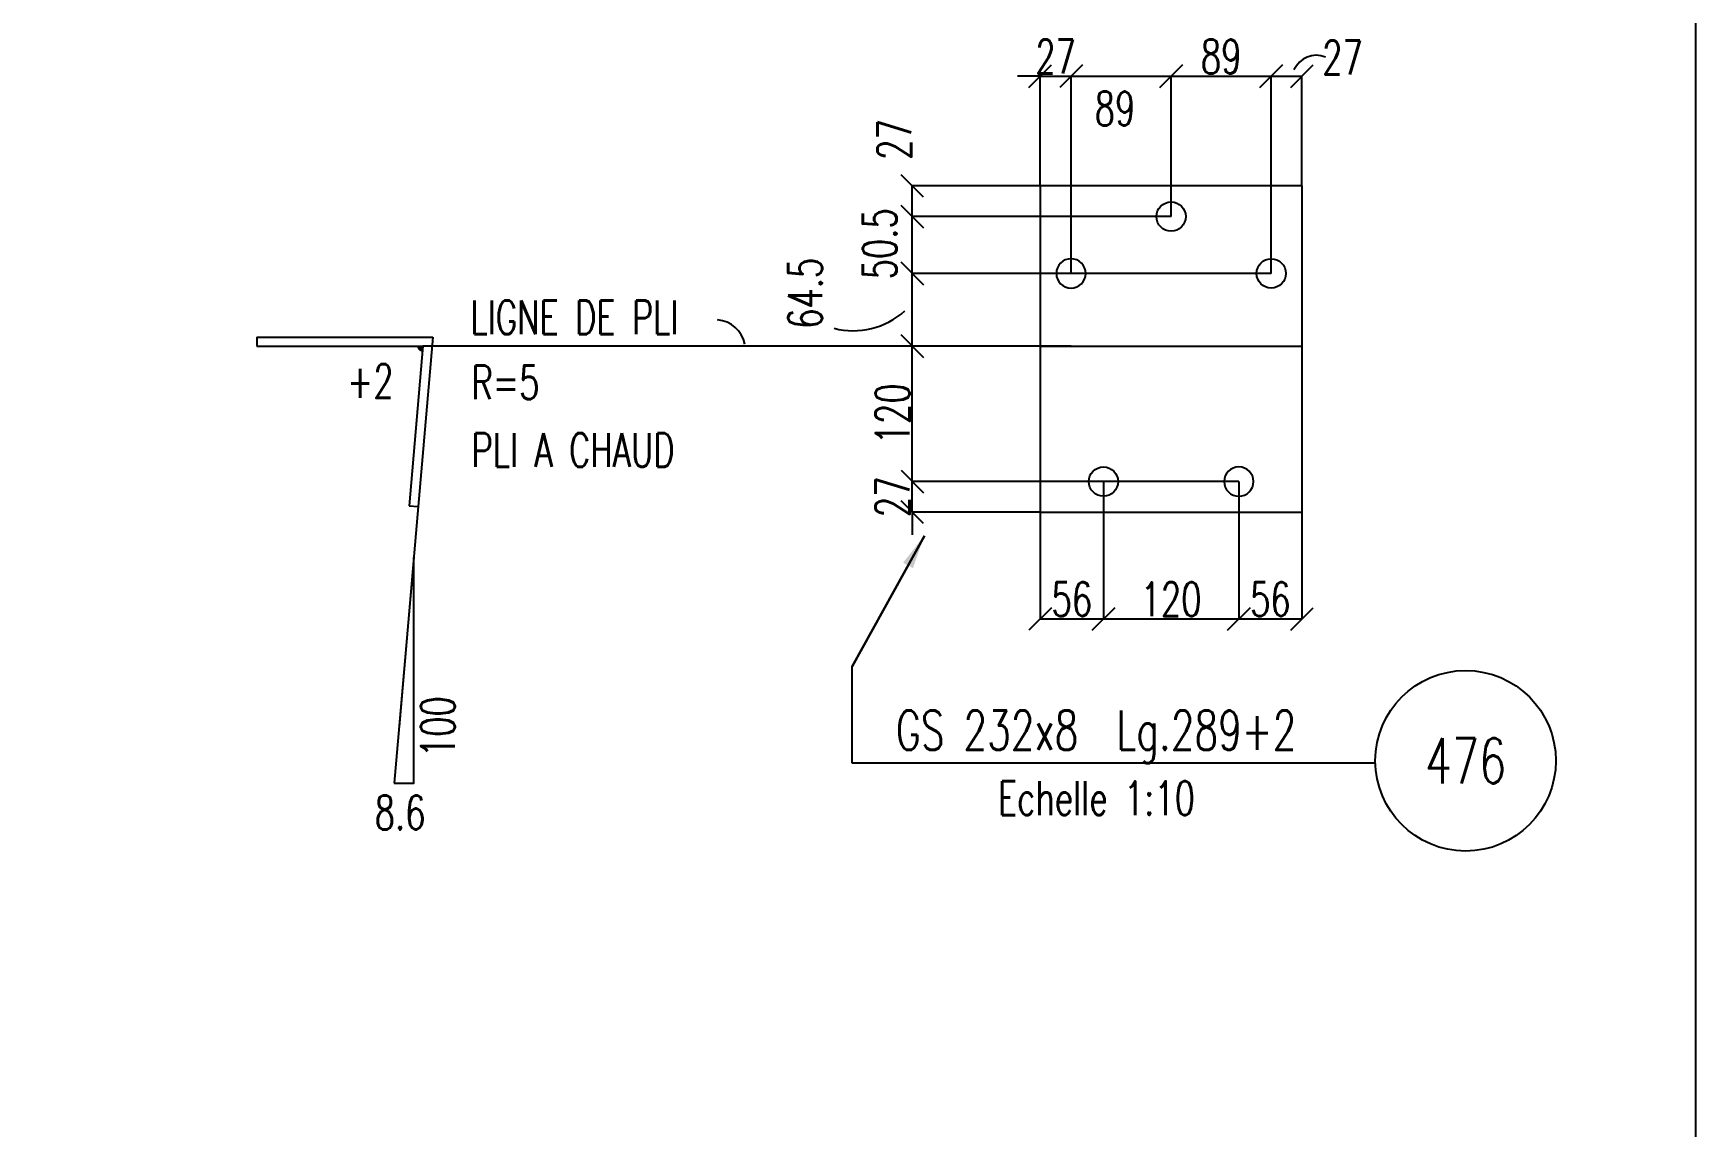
# Model space of a CAD drawing. Extents: x 554281 to 570501, y -61245 to -49765.
# Drawn here: x 567554 to 570501, y -56176 to -54238 of the extents above; entities that cross this region are included whole.
import ezdxf
from ezdxf.enums import TextEntityAlignment as Align

# ---------------------------------------------------------------- set-up
doc = ezdxf.new("R2010")
doc.units = 0
doc.header["$LTSCALE"] = 200
doc.header["$MEASUREMENT"] = 0
doc.layers.get('0').update_dxf_attribs({"linetype": 'CONTINUOUS'})
for name, color, linetype in [('BOLLINI_1', 7, 'CONTINUOUS'), ('FORI', 2, 'CONTINUOUS'), ('LINEA_ANG', 2, 'CONTINUOUS'), ('LINEE_PIASTRE', 2, 'CONTINUOUS'), ('LS', 7, 'CONTINUOUS'), ('PIASTRE', 5, 'CONTINUOUS'), ('PIEGA', 4, 'CONTINUOUS'), ('PIEGA_C_9492_50', 7, 'CONTINUOUS'), ('SEZIONI', 7, 'CONTINUOUS')]:
    doc.layers.add(name, color=color, linetype=linetype)
doc.styles.add('QUOTE', font='ROMANS8.SHX', dxfattribs={"width": 0.7})
doc.styles.add('RQL', font='ROMANS8.SHX', dxfattribs={"width": 0.7})
doc.styles.add('RS', font='ROMANS8.shx', dxfattribs={"width": 0.7})
doc.styles.get("Standard").update_dxf_attribs({"font": 'ROMANS8.SHX', "width": 0.7})
doc.dimstyles.new('TRATTO', dxfattribs={"dimscale": 0, "dimtxt": 60, "dimasz": 40, "dimexe": 0, "dimexo": 0, "dimgap": 5, "dimtad": 1, "dimrnd": 0.5, "dimdsep": 46, "dimtxsty": 'RS', "dimblk1": 'OBLIQUE', "dimblk2": 'OBLIQUE', "dimsah": 1, "dimcen": 0.09, "dimclrd": 2, "dimclre": 2, "dimclrt": 7, "dimadec": 0, "dimazin": 0, "dimtfac": 1, "dimtix": 1, "dimtmove": 2, "dimatfit": 3, "dimfxl": 1, "dimtolj": 1, "dimtzin": 0, "dimarcsym": 0})

# ---------------------------------------------------------------- blocks, each defined once
blk = doc.blocks.new('xxx')
blk.add_circle((0, 0), 8)
at = {"color": 3, "style": 'RQL', "width": 0.7}
blk.add_attdef('POS', text='', height=4, dxfattribs=at).set_placement((0, 0), align=Align.MIDDLE)
at = {"color": 3, "style": 'RQL', "width": 0.7, "flags": 1}
blk.add_attdef('POS1', (-0.39, -5.42), '', height=2, dxfattribs=at)
at = {"style": 'RQL', "width": 0.7, "flags": 1}
blk.add_attdef('TIPO', (-0.39, -8.66), '', height=2, dxfattribs=at)
blk = doc.blocks.new('MRKR_98')
blk.add_point((0, 0))
at = {"color": 7, "style": 'QUOTE', "width": 0.5, "flags": 1}
for tag, p in [('TI', (3.7, 6.8)), ('NFORI', (3.7, 5.3)), ('AUX2', (3.7, 4.9)), ('FAM', (3.7, 4.5)), ('AUX1', (3.7, 4.2)), ('COMMESSA', (3.7, 3.8)), ('SPESSORE', (3.7, 2.5)), ('SV', (3.7, 1.8)), ('QUA', (3.7, 1.1)), ('DI_S', (3.7, 6.4)), ('D_S', (3.7, 6)), ('E_S', (3.7, 5.7)), ('MD', (3.7, 3.5)), ('MP', (3.7, 3.2)), ('LARGHEZZA', (3.7, 2.8)), ('NP', (3.7, 2.1)), ('PESO', (3.7, 1.4)), ('LUN', (3.7, 0.8)), ('PROF', (3.7, 0.4)), ('POS', (3.7, 0.1))]:
    blk.add_attdef(tag, p, '', height=0.2, dxfattribs=at)
at = {"color": 7, "flags": 1}
for tag, p in [('LAV1', (5.3, 6.9)), ('LAV2', (5.3, 6.5)), ('LAV3', (5.3, 6.2)), ('LAV4', (5.3, 5.9)), ('LAV5', (5.3, 5.5)), ('LAV6', (5.3, 5.2)), ('LAV7', (5.3, 4.9)), ('LAV8', (5.3, 4.5)), ('LAV9', (5.3, 4.2)), ('LAV10', (5.3, 3.9))]:
    blk.add_attdef(tag, p, '', height=0.2, dxfattribs=at)
blk = doc.blocks.new('16')
blk.add_circle((0, 0), 1)
blk = doc.blocks.new('_OBLIQUE')
at = {"color": 0, "linetype": 'ByBlock'}
blk.add_line((-0.5, -0.5), (0.5, 0.5), dxfattribs=at)
blk = doc.blocks.new('*D104')
at = {"layer": 'SEZIONI', "color": 2, "lineweight": -2, "transparency": 16777216}
for p, q in [((569338.9, -54314), (569298.9, -54314)), ((569338.9, -54508.4), (569338.9, -54314)), ((569338.9, -54314), (569393.6, -54314)), ((569393.6, -54663.4), (569393.6, -54314)), ((569393.6, -54314), (569433.6, -54314))]:
    blk.add_line(p, q, dxfattribs=at)
at = {"layer": 'SEZIONI', "color": 2, "lineweight": -2, "transparency": 16777216, "xscale": 40, "yscale": 40, "zscale": 40}
blk.add_blockref('_OBLIQUE', (569338.9, -54314), dxfattribs=at)
at = {"layer": 'SEZIONI', "color": 2, "lineweight": -2, "transparency": 16777216, "xscale": 40, "yscale": 40, "zscale": 40, "rotation": 180}
blk.add_blockref('_OBLIQUE', (569393.6, -54314), dxfattribs=at)
at = {"layer": 'SEZIONI', "color": 7, "transparency": 16777216, "insert": (569366.2, -54279), "char_height": 60, "attachment_point": 5, "style": 'RS'}
blk.add_mtext('\\A1;27', dxfattribs=at)
blk = doc.blocks.new('*D105')
at = {"layer": 'SEZIONI', "color": 2, "lineweight": -2, "transparency": 16777216}
for p, q in [((569393.6, -54663.4), (569393.6, -54314)), ((569393.6, -54314), (569570.9, -54314)), ((569570.9, -54562.7), (569570.9, -54314))]:
    blk.add_line(p, q, dxfattribs=at)
at = {"layer": 'SEZIONI', "color": 2, "lineweight": -2, "transparency": 16777216, "xscale": 40, "yscale": 40, "zscale": 40, "rotation": 180}
blk.add_blockref('_OBLIQUE', (569393.6, -54314), dxfattribs=at)
at = {"layer": 'SEZIONI', "color": 2, "lineweight": -2, "transparency": 16777216, "xscale": 40, "yscale": 40, "zscale": 40}
blk.add_blockref('_OBLIQUE', (569570.9, -54314), dxfattribs=at)
at = {"layer": 'SEZIONI', "color": 7, "transparency": 16777216, "insert": (569471.5, -54371.1), "char_height": 60, "attachment_point": 5, "style": 'RS'}
blk.add_mtext('\\A1;89', dxfattribs=at)
blk = doc.blocks.new('*D106')
at = {"layer": 'SEZIONI', "color": 2, "lineweight": -2, "transparency": 16777216}
for p, q in [((569570.9, -54562.7), (569570.9, -54314)), ((569570.9, -54314), (569748.3, -54314)), ((569748.3, -54663.4), (569748.3, -54314))]:
    blk.add_line(p, q, dxfattribs=at)
at = {"layer": 'SEZIONI', "color": 2, "lineweight": -2, "transparency": 16777216, "xscale": 40, "yscale": 40, "zscale": 40, "rotation": 180}
blk.add_blockref('_OBLIQUE', (569570.9, -54314), dxfattribs=at)
at = {"layer": 'SEZIONI', "color": 2, "lineweight": -2, "transparency": 16777216, "xscale": 40, "yscale": 40, "zscale": 40}
blk.add_blockref('_OBLIQUE', (569748.3, -54314), dxfattribs=at)
at = {"layer": 'SEZIONI', "color": 7, "transparency": 16777216, "insert": (569659.6, -54279), "char_height": 60, "attachment_point": 5, "style": 'RS'}
blk.add_mtext('\\A1;89', dxfattribs=at)
blk = doc.blocks.new('*D107')
at = {"layer": 'SEZIONI', "color": 2, "lineweight": -2, "transparency": 16777216}
for p, q in [((569748.3, -54663.4), (569748.3, -54314)), ((569748.3, -54314), (569802.9, -54314)), ((569802.9, -54508.4), (569802.9, -54314))]:
    blk.add_line(p, q, dxfattribs=at)
at = {"layer": 'SEZIONI', "color": 2, "lineweight": -2, "transparency": 16777216, "xscale": 40, "yscale": 40, "zscale": 40, "rotation": 180}
blk.add_blockref('_OBLIQUE', (569748.3, -54314), dxfattribs=at)
at = {"layer": 'SEZIONI', "color": 2, "lineweight": -2, "transparency": 16777216, "xscale": 40, "yscale": 40, "zscale": 40}
blk.add_blockref('_OBLIQUE', (569802.9, -54314), dxfattribs=at)
at = {"layer": 'SEZIONI', "color": 7, "transparency": 16777216, "insert": (569874.8, -54280.7), "char_height": 60, "attachment_point": 5, "style": 'RS'}
blk.add_mtext('\\A1;27', dxfattribs=at)
blk = doc.blocks.new('*D108')
at = {"layer": 'SEZIONI', "color": 2, "lineweight": -2, "transparency": 16777216}
for p, q in [((569450.9, -55032.2), (569450.9, -55275.7)), ((569338.9, -55086.4), (569338.9, -55275.7)), ((569338.9, -55275.7), (569450.9, -55275.7))]:
    blk.add_line(p, q, dxfattribs=at)
at = {"layer": 'SEZIONI', "color": 2, "lineweight": -2, "transparency": 16777216, "xscale": 40, "yscale": 40, "zscale": 40, "rotation": 180}
blk.add_blockref('_OBLIQUE', (569338.9, -55275.7), dxfattribs=at)
at = {"layer": 'SEZIONI', "color": 2, "lineweight": -2, "transparency": 16777216, "xscale": 40, "yscale": 40, "zscale": 40}
blk.add_blockref('_OBLIQUE', (569450.9, -55275.7), dxfattribs=at)
at = {"layer": 'SEZIONI', "color": 7, "transparency": 16777216, "insert": (569394.9, -55240.7), "char_height": 60, "attachment_point": 5, "style": 'RS'}
blk.add_mtext('\\A1;56', dxfattribs=at)
blk = doc.blocks.new('*D109')
at = {"layer": 'SEZIONI', "color": 2, "lineweight": -2, "transparency": 16777216}
for p, q in [((569450.9, -55032.2), (569450.9, -55275.7)), ((569690.9, -55032.2), (569690.9, -55275.7)), ((569450.9, -55275.7), (569690.9, -55275.7))]:
    blk.add_line(p, q, dxfattribs=at)
at = {"layer": 'SEZIONI', "color": 2, "lineweight": -2, "transparency": 16777216, "xscale": 40, "yscale": 40, "zscale": 40, "rotation": 180}
blk.add_blockref('_OBLIQUE', (569450.9, -55275.7), dxfattribs=at)
at = {"layer": 'SEZIONI', "color": 2, "lineweight": -2, "transparency": 16777216, "xscale": 40, "yscale": 40, "zscale": 40}
blk.add_blockref('_OBLIQUE', (569690.9, -55275.7), dxfattribs=at)
at = {"layer": 'SEZIONI', "color": 7, "transparency": 16777216, "insert": (569570.9, -55240.7), "char_height": 60, "attachment_point": 5, "style": 'RS'}
blk.add_mtext('\\A1;120', dxfattribs=at)
blk = doc.blocks.new('*D110')
at = {"layer": 'SEZIONI', "color": 2, "lineweight": -2, "transparency": 16777216}
for p, q in [((569690.9, -55032.2), (569690.9, -55275.7)), ((569802.9, -55086.4), (569802.9, -55275.7)), ((569690.9, -55275.7), (569802.9, -55275.7))]:
    blk.add_line(p, q, dxfattribs=at)
at = {"layer": 'SEZIONI', "color": 2, "lineweight": -2, "transparency": 16777216, "xscale": 40, "yscale": 40, "zscale": 40, "rotation": 180}
blk.add_blockref('_OBLIQUE', (569690.9, -55275.7), dxfattribs=at)
at = {"layer": 'SEZIONI', "color": 2, "lineweight": -2, "transparency": 16777216, "xscale": 40, "yscale": 40, "zscale": 40}
blk.add_blockref('_OBLIQUE', (569802.9, -55275.7), dxfattribs=at)
at = {"layer": 'SEZIONI', "color": 7, "transparency": 16777216, "insert": (569746.9, -55240.7), "char_height": 60, "attachment_point": 5, "style": 'RS'}
blk.add_mtext('\\A1;56', dxfattribs=at)
blk = doc.blocks.new('*D111')
at = {"layer": 'SEZIONI', "color": 2, "lineweight": -2, "transparency": 16777216}
for p, q in [((569112.3, -55032.2), (569112.3, -54992.2)), ((569690.9, -55032.2), (569112.3, -55032.2)), ((569112.3, -55086.4), (569112.3, -55032.2)), ((569338.9, -55086.4), (569112.3, -55086.4)), ((569112.3, -55086.4), (569112.3, -55126.4))]:
    blk.add_line(p, q, dxfattribs=at)
at = {"layer": 'SEZIONI', "color": 2, "lineweight": -2, "transparency": 16777216, "xscale": 40, "yscale": 40, "zscale": 40}
for p, rotation in [((569112.3, -55032.2), 270), ((569112.3, -55086.4), 90)]:
    blk.add_blockref('_OBLIQUE', p, dxfattribs=dict(at, rotation=rotation))
at = {"layer": 'SEZIONI', "color": 7, "transparency": 16777216, "insert": (569077.3, -55059.3), "char_height": 60, "attachment_point": 5, "rotation": 90, "style": 'RS'}
blk.add_mtext('\\A1;27', dxfattribs=at)
blk = doc.blocks.new('*D112')
at = {"layer": 'SEZIONI', "color": 2, "lineweight": -2, "transparency": 16777216}
for p, q in [((569393.6, -54792.2), (569112.3, -54792.2)), ((569112.3, -55032.2), (569112.3, -54792.2)), ((569450.9, -55032.2), (569112.3, -55032.2))]:
    blk.add_line(p, q, dxfattribs=at)
at = {"layer": 'SEZIONI', "color": 2, "lineweight": -2, "transparency": 16777216, "xscale": 40, "yscale": 40, "zscale": 40}
for p, rotation in [((569112.3, -54792.2), 90), ((569112.3, -55032.2), 270)]:
    blk.add_blockref('_OBLIQUE', p, dxfattribs=dict(at, rotation=rotation))
at = {"layer": 'SEZIONI', "color": 7, "transparency": 16777216, "insert": (569077.3, -54912.2), "char_height": 60, "attachment_point": 5, "rotation": 90, "style": 'RS'}
blk.add_mtext('\\A1;120', dxfattribs=at)
blk = doc.blocks.new('*D113')
at = {"layer": 'SEZIONI', "color": 2, "lineweight": -2, "transparency": 16777216}
for p, q in [((569748.3, -54663.4), (569112.3, -54663.4)), ((569112.3, -54792.2), (569112.3, -54663.4)), ((569393.6, -54792.2), (569112.3, -54792.2))]:
    blk.add_line(p, q, dxfattribs=at)
at = {"layer": 'SEZIONI', "color": 2, "lineweight": -2, "transparency": 16777216, "xscale": 40, "yscale": 40, "zscale": 40}
for p, rotation in [((569112.3, -54663.4), 90), ((569112.3, -54792.2), 270)]:
    blk.add_blockref('_OBLIQUE', p, dxfattribs=dict(at, rotation=rotation))
at = {"layer": 'SEZIONI', "color": 7, "transparency": 16777216, "insert": (568922.5, -54698.6), "char_height": 60, "attachment_point": 5, "rotation": 90, "style": 'RS'}
blk.add_mtext('\\A1;64.5', dxfattribs=at)
blk = doc.blocks.new('*D114')
at = {"layer": 'SEZIONI', "color": 2, "lineweight": -2, "transparency": 16777216}
for p, q in [((569570.9, -54562.7), (569112.3, -54562.7)), ((569112.3, -54663.4), (569112.3, -54562.7)), ((569393.6, -54663.4), (569112.3, -54663.4))]:
    blk.add_line(p, q, dxfattribs=at)
at = {"layer": 'SEZIONI', "color": 2, "lineweight": -2, "transparency": 16777216, "xscale": 40, "yscale": 40, "zscale": 40}
for p, rotation in [((569112.3, -54562.7), 90), ((569112.3, -54663.4), 270)]:
    blk.add_blockref('_OBLIQUE', p, dxfattribs=dict(at, rotation=rotation))
at = {"layer": 'SEZIONI', "color": 7, "transparency": 16777216, "insert": (569054.5, -54610.9), "char_height": 60, "attachment_point": 5, "rotation": 90, "style": 'RS'}
blk.add_mtext('\\A1;50.5', dxfattribs=at)
blk = doc.blocks.new('*D115')
at = {"layer": 'SEZIONI', "color": 2, "lineweight": -2, "transparency": 16777216}
for p, q in [((569338.9, -54508.4), (569112.3, -54508.4)), ((569112.3, -54562.7), (569112.3, -54508.4)), ((569570.9, -54562.7), (569112.3, -54562.7))]:
    blk.add_line(p, q, dxfattribs=at)
at = {"layer": 'SEZIONI', "color": 2, "lineweight": -2, "transparency": 16777216, "xscale": 40, "yscale": 40, "zscale": 40}
for p, rotation in [((569112.3, -54508.4), 90), ((569112.3, -54562.7), 270)]:
    blk.add_blockref('_OBLIQUE', p, dxfattribs=dict(at, rotation=rotation))
at = {"layer": 'SEZIONI', "color": 7, "transparency": 16777216, "insert": (569080.3, -54426), "char_height": 60, "attachment_point": 5, "rotation": 90, "style": 'RS'}
blk.add_mtext('\\A1;27', dxfattribs=at)
blk = doc.blocks.new('LPIEGA')
at = {"color": 0, "linetype": 'ByBlock'}
blk.add_line((0, 0), (1, 0), dxfattribs=at)
at = {"color": 0}
for tag, p in [('VUOTO3', (1, 13)), ('VUOTO2', (1, 11)), ('VUOTO1', (1, 9))]:
    blk.add_attdef(tag, p, '', height=1, dxfattribs=at)
at = {"color": 0, "flags": 1}
for tag, p in [('ANG_PIE', (1, 7)), ('INC_PIE', (1, 5)), ('CF', (1, 3)), ('RAGGIO', (1, 1))]:
    blk.add_attdef(tag, p, '', height=1, dxfattribs=at)

msp = doc.modelspace()

# ---------------------------------------------------------------- linework, layer by layer
at = {"layer": 'LINEA_ANG'}
for p, q in [((567950.551, -54776.202), (568262.215, -54776.202)), ((567950.551, -54776.202), (567950.551, -54792.202)), ((567950.551, -54792.202), (568244.78, -54792.202)), ((568244.78, -54792.202), (568220.465, -55074.931)), ((568262.215, -54776.202), (568236.406, -55076.302)), ((568220.465, -55074.931), (568236.406, -55076.302))]:
    msp.add_line(p, q, dxfattribs=at)
at = {"layer": 'LINEA_ANG', "const_width": 10}
msp.add_lwpolyline([(568239.78, -54792.202, 0.38930404), (568244.351, -54797.184, 0.38930404)], format="xyb", dxfattribs=at)
at = {"layer": 'LINEE_PIASTRE'}
for p, q in [((569802.934, -54508.431), (569338.934, -54508.431)), ((569338.934, -54508.431), (569338.934, -55086.431)), ((569802.934, -55086.431), (569802.934, -54508.431)), ((569338.934, -55086.431), (569802.934, -55086.431))]:
    msp.add_line(p, q, dxfattribs=at)
at = {"layer": 'LS', "color": 6}
for p, q in [((569112.259, -54792.202), (568244.78, -54792.202)), ((568236.406, -55076.302), (568202.832, -55466.7)), ((569005.869, -55360.054), (569133.611, -55128.306)), ((569005.869, -55531.315), (569005.869, -55360.054)), ((569932.853, -55531.315), (569005.869, -55531.315))]:
    msp.add_line(p, q, dxfattribs=at)
at = {"layer": 'LS', "color": 8}
msp.add_lwpolyline([(554280.738, -49765.145), (554280.738, -61245.145), (567000.738, -61245.145), (567000.738, -59645.145), (570500.738, -59645.145), (570500.738, -49765.145), (554280.738, -49765.145)], close=True, dxfattribs=at)
at = {"layer": 'LS', "color": 6}
msp.add_lwpolyline([(569133.611, -55128.306), (569005.869, -55360.054)], dxfattribs=at)
msp.add_lwpolyline([(568194.232, -55566.7), (568228.632, -55566.7), (568228.632, -55166.7)], close=True, dxfattribs=at)
for centre, radius, start, end in [((569828.773, -54320.832), 43.955, 68.774325, 155.726474), ((569007.263, -54627.723), 137.145, 255.762837, 311.877313), ((568762.162, -54800.05), 54.667, 12.181283, 84.823238)]:
    msp.add_arc(centre, radius, start, end, dxfattribs=at)
msp.add_solid([(569095.889, -55176.025), (569133.611, -55128.306), (569113.404, -55185.68)], dxfattribs=at)
at = {"layer": 'PIEGA', "color": 6}
msp.add_line((569338.934, -54792.202), (569802.934, -54792.202), dxfattribs=at)

# ---------------------------------------------------------------- block references
at = {"layer": 'BOLLINI_1', "xscale": 19.99800000000225, "yscale": 19.99800000000225, "zscale": 19.99800000000225}
msp.add_blockref('xxx', (570092.78, -55527.025), dxfattribs=at).add_auto_attribs({'POS': '476'})
at = {"layer": 'FORI', "yscale": 26, "zscale": 26}
for p, xscale, rotation in [((569570.934, -54562.659), 26, 134.9999999999875), ((569393.564, -54663.357), -26, 225.0000000001469), ((569748.303, -54663.357), 26, 134.9999999999875), ((569450.948, -55032.202), 26, 359.5381601219999), ((569690.948, -55032.202), -26, 0.554489172000059)]:
    msp.add_blockref('16', p, dxfattribs=dict(at, xscale=xscale, rotation=rotation))
at = {"layer": 'PIASTRE'}
ref = msp.add_blockref('MRKR_98', (569338.934, -55086.431), dxfattribs=dict(at, xscale=2, yscale=2, zscale=2))
ref.add_attrib('PROF', 'GS 232x8  Lg.289+2', (569083.174, -55507.86), dxfattribs={"layer": '0', "color": 2, "height": 70, "style": 'RS', "width": 0.7})
at = {"layer": 'PIEGA_C_9492_50'}
ref = msp.add_blockref('LPIEGA', (569338.934, -54792.202), dxfattribs=dict(at, xscale=464, zscale=464))
ref.add_attrib('RAGGIO', 'R=5', (568331.02, -54886.367), dxfattribs={"layer": '0', "color": 7, "height": 60, "style": 'RS', "width": 0.7})
ref.add_attrib('CF', 'PLI A CHAUD', (568331.02, -55006.367), dxfattribs={"layer": '0', "color": 7, "height": 60, "style": 'RS', "width": 0.7})
ref.add_attrib('INC_PIE', '+2', (568110.28, -54883.914), dxfattribs={"layer": '0', "color": 7, "height": 60, "style": 'RS', "width": 0.7})

# ---------------------------------------------------------------- texts
at = {"color": 7, "style": 'RS', "width": 0.7}
msp.add_text('LIGNE DE PLI', height=60, dxfattribs=at).set_placement((568329.168, -54771.136))
at = {"layer": 'LS', "color": 7, "style": 'RS', "width": 0.7}
msp.add_text('100', height=60, rotation=90, dxfattribs=at).set_placement((568271.432, -55466.7), align=Align.MIDDLE)
msp.add_text('Echelle 1:10', height=60, dxfattribs=at).set_placement((569264.027, -55623.246))
msp.add_text('8.6', height=60, dxfattribs=at).set_placement((568204.457, -55618.801), align=Align.MIDDLE)

# ---------------------------------------------------------------- dimensions: what is measured, and where the dimension line sits
at = {"layer": 'SEZIONI'}
for base, p1, p2, text, picture, middle in [((569393.564, -54313.974), (569338.934, -54508.431), (569393.564, -54663.357), '27', '*D104', (569366.249, -54278.974)), ((569748.303, -54313.974), (569570.934, -54562.659), (569748.303, -54663.357), '89', '*D106', (569659.618, -54278.974)), ((569450.948, -55275.706), (569338.934, -55086.431), (569450.948, -55032.202), '56', '*D108', (569394.941, -55240.706)), ((569690.948, -55275.706), (569450.948, -55032.202), (569690.948, -55032.202), '120', '*D109', (569570.948, -55240.706)), ((569802.934, -55275.706), (569690.948, -55032.202), (569802.934, -55086.431), '56', '*D110', (569746.941, -55240.706))]:
    dim = msp.add_linear_dim(base=base, p1=p1, p2=p2, text=text, dimstyle='TRATTO', override={"dimscale": 1}, dxfattribs=at)
    dim.commit()
    dim.dimension.update_dxf_attribs({"geometry": picture, "text_midpoint": middle})
for base, p1, p2, text, picture, middle in [((569802.934, -54313.974), (569748.303, -54663.357), (569802.934, -54508.431), '27', '*D107', (569874.759, -54280.655)), ((569570.934, -54313.974), (569393.564, -54663.357), (569570.934, -54562.659), '89', '*D105', (569471.477, -54371.129))]:
    dim = msp.add_linear_dim(base=base, p1=p1, p2=p2, text=text, dimstyle='TRATTO', override={"dimscale": 1}, dxfattribs=at)
    dim.commit()
    dim.dimension.update_dxf_attribs({"geometry": picture, "text_midpoint": middle, "dimtype": 160})
for base, p1, p2, text, picture, middle in [((569112.259, -54508.431), (569570.934, -54562.659), (569338.934, -54508.431), '27', '*D115', (569080.343, -54425.955)), ((569112.259, -54562.659), (569393.564, -54663.357), (569570.934, -54562.659), '50.5', '*D114', (569054.539, -54610.882)), ((569112.259, -54663.357), (569393.564, -54792.202), (569748.303, -54663.357), '64.5', '*D113', (568922.537, -54698.608))]:
    dim = msp.add_linear_dim(base=base, p1=p1, p2=p2, angle=90, text=text, dimstyle='TRATTO', override={"dimscale": 1}, dxfattribs=at)
    dim.commit()
    dim.dimension.update_dxf_attribs({"geometry": picture, "text_midpoint": middle, "dimtype": 160})
for base, p1, p2, text, picture, middle in [((569112.259, -54792.202), (569450.948, -55032.202), (569393.564, -54792.202), '120', '*D112', (569077.259, -54912.202)), ((569112.259, -55032.202), (569338.934, -55086.431), (569690.948, -55032.202), '27', '*D111', (569077.259, -55059.316))]:
    dim = msp.add_linear_dim(base=base, p1=p1, p2=p2, angle=90, text=text, dimstyle='TRATTO', override={"dimscale": 1}, dxfattribs=at)
    dim.commit()
    dim.dimension.update_dxf_attribs({"geometry": picture, "text_midpoint": middle})

doc.saveas('drawing.dxf')
